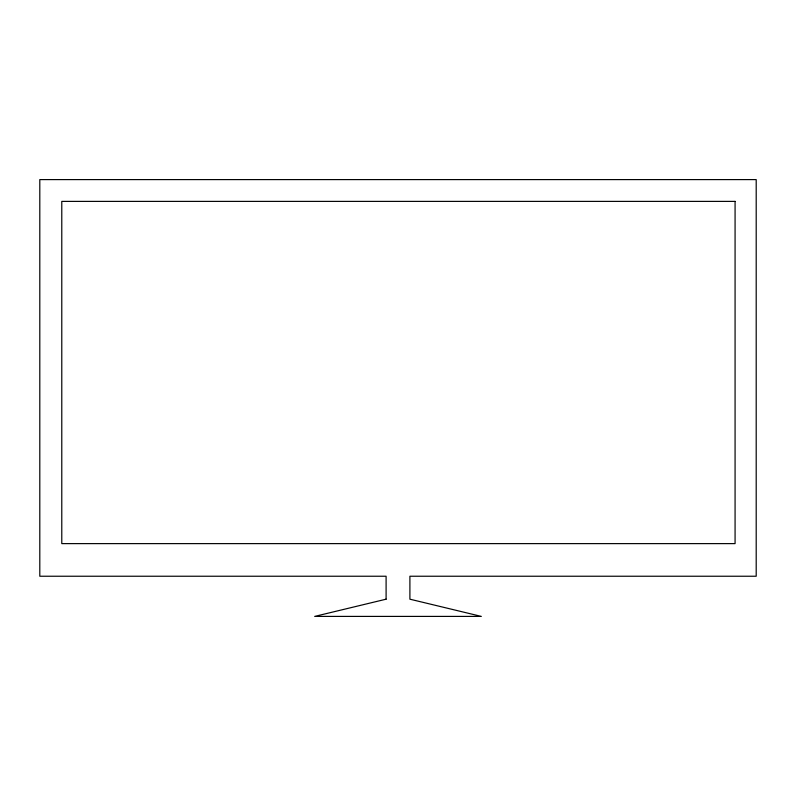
<?xml version="1.0" encoding="UTF-8"?>
<svg xmlns="http://www.w3.org/2000/svg" width="796" height="796" viewBox="0 0 796 796"><rect width="100%" height="100%" fill="white"/><g stroke="black" fill="none" stroke-linecap="round" stroke-linejoin="round"><path stroke-width="1.19" d="M386.1 599.189L314.679 616.403L481.321 616.403L409.9 599.189L409.9 576.234L756.2 576.234L756.2 179.597L39.8 179.597L39.8 576.234L386.1 576.234L386.1 599.189M735.076 201.388L61.78 201.388L61.78 543.618L735.076 543.618L735.076 201.388"/></g></svg>
